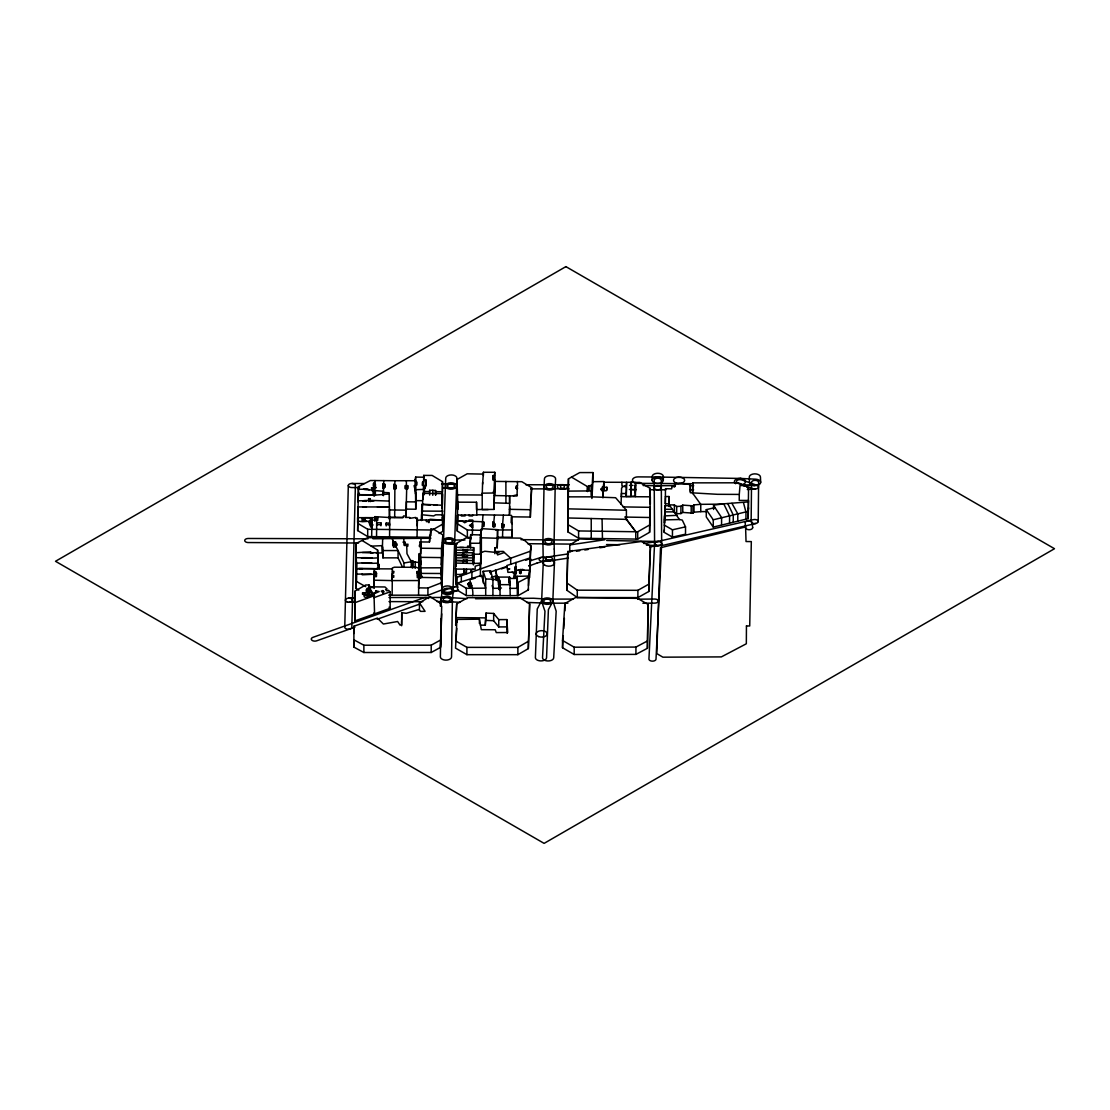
<?xml version="1.0" encoding="UTF-8"?>
<svg xmlns="http://www.w3.org/2000/svg" width="1110" height="1110" viewBox="0 0 1110 1110"><rect width="100%" height="100%" fill="white"/><g stroke="black" fill="none" stroke-linecap="round" stroke-linejoin="round"><path stroke-width="1.5" d="M423.673 489.288L423.673 479.7L425.754 479.714L425.81 485.112L425.144 488.081L424.339 488.039L424.339 491.522L429.598 491.591L429.653 490.301L432.789 490.301L432.761 495.296M664.501 519.855L665.015 505.771L669.829 505.716L679.486 519.535L682.275 520.077L685.522 526.861L685.522 534.16L672.452 537.101L664.21 532.356L664.501 519.855L679.486 519.535M493.631 526.834L493.631 523.92L494.769 523.809L494.56 526.598L492.798 526.542L492.812 522.102L493.742 522.158L493.742 526.542M721.583 524.822L721.583 517.51L714.993 507.603L706.279 509.643L706.279 516.941L713.258 527.083L748.182 518.661L748.542 488.719L745.518 485.667L740.023 485.5L739.274 494.422L717.462 494.311L690.392 492.743L690.309 484.584L679.917 483.363L674.672 483.974L674.672 486.458L671.869 486.915L671.675 488.83L665.459 488.705L665.334 503.871L668.969 503.815L669.191 506.646M417.318 521.228L417.318 518.314L415.778 518.37L415.709 517.454L409.715 518.356L409.715 517.454L405.344 517.385L405.733 516.025L403.568 515.942L402.972 517.635L390.637 517.621L389.721 518.231L389.582 536.851L428.724 537.282M442.279 507.867L442.502 494.463M457.278 531.038L457.639 502.164L476.537 502.233L476.842 515.04L457.598 515.054L457.278 531.038L467.352 537.295L470.682 537.629M497.349 537.254L512.043 537.268L512.112 516.469L511.127 515.262L476.953 514.749M441.711 613.83L440.476 647.394L431.207 652.486L363.872 652.513L353.854 647.102L353.937 626.207L377.386 618.104L383.38 624.028L397.616 621.503L400.03 625.083L401.584 624.791L401.626 620.809M389.582 536.851L367.688 536.574L357.656 530.58L358.447 486.666L370.379 480.533L394.896 480.727L394.869 488.608M405.372 485.597L405.358 488.775L407.55 488.872L407.689 485.653L405.372 485.597L405.372 488.511M419.275 553.654L419.219 569.86L419.275 553.654L420.704 553.626L421.009 538.197L430.916 538.183M441.239 579.365L441.475 557.608L420.648 557.331L420.593 577.935M402.708 517.454L389.499 517.26L389.138 492.729L383.2 492.479L383.2 495.407M739.274 494.422L739.232 500.416L748.542 500.457L748.182 518.661M441.183 599.483L441.114 606.005M452.353 601.398L452.367 599.525M480.339 576.506L480.824 552.641L484.82 551.254L498.723 552.738L498.681 551.559L494.658 551.531L494.838 547.882L497.238 547.369L497.585 537.864L520.59 538.128L524.863 540.639L531.218 546.175L530.261 558.566L525.779 560.259M654.248 487.776L654.581 543.595M661.324 487.845A3.538 2.04 0 0 1 655.941 489.538A3.538 2.04 0 0 1 656.093 486A3.538 2.04 0 0 1 661.324 487.845L661.657 543.47M418.595 595.154L392.149 595.196L392.371 567.945L394.383 567.196L416.375 567.321L418.789 568.362L418.595 595.154L427.919 595.307L441.933 589.868L441.419 567.793L420.371 567.862L420.995 576.145L422.091 576.159L421.842 577.45L418.886 577.533L418.595 587.856L427.919 588.009L441.933 582.57M440.989 618.991L440.379 656.842A5.592 3.233 0 0 0 445.873 660.117A5.592 3.233 0 0 0 451.548 656.953L452.353 601.398M516.511 485.833L515.789 488.303L517.288 488.303L516.511 485.833L516.511 488.747M626.401 520.09L626.401 510.239L615.62 497.724L591.755 496.85L591.81 490.897L568.264 491.106L567.779 531.829L578.587 538.239L637.695 539.099L649.6 532.3L650.113 507.325L623.043 506.909M635.475 491.48L635.586 482.462L631.229 482.309L603.854 482.253L603.216 491.258M403.998 567.39L403.998 563.006L398.06 550.56L396.131 546.883L394.286 546.828L394.314 544.51L392.662 544.538L393.231 541.028L391.844 537.878L367.604 537.684L356.144 543.428L356.13 588.591L358.863 590.118M422.258 511.988L422.216 515.165L422.91 493.339L442.377 493.589L442.044 508.38M442.377 504.537L442.502 481.685L432.123 475.427L423.729 475.399L423.645 482.045L422.619 482.004L422.369 485.403L423.576 485.417L423.479 494.116M394.869 488.775L393.814 488.844L393.897 484.321L396.27 485.514L396.048 488.622L394.869 488.775L394.688 517.468M401.654 625.749L401.737 612.678L406.246 613.303L418.942 609.529L420.468 611.374L425.088 611.346L419.455 602.883L429.917 596.597L440.323 603.188L441.711 606.532L440.476 647.394M420.745 541.944L420.648 548.215L441.475 548.479L442.904 534.909L433.455 529.151L430.916 529.068L429.32 542.027L420.745 541.944L420.371 575.16M420.648 564.643L420.704 560.925L419.275 560.952M356.13 588.591L356.587 563.172L355.713 552.725L370.809 551.85L370.462 552.711L377.816 552.697L377.775 565.961M369.117 489.774L367.216 488.761C357.364 489.163 369.977 490.162 373.182 489.926L373.085 494.783L358.086 494.671L358.086 501.97L358.447 493.964L359.446 493.228M372.322 557.858C350.899 557.164 365.634 558.843 377.913 557.844M373.945 500.86L370.49 501.29L370.546 500.374L389.041 501.068M389.471 519.646L389.527 508.907M592.893 482.42L592.893 472.569L579.725 472.583L568.445 478.84L567.862 513.292M568.264 507.534L568.445 478.84M665.334 503.871L665.431 497.585M374.889 480.547L375.388 487.498L374.514 487.581L374.125 496.337M456.057 565.184L456.182 547.396L467.296 547.521L467.615 546.092L470.002 546.106L470.682 538.294L465.992 537.92L456.141 543.553L455.461 568.695L456.224 569.069C455.669 571.858 456.404 598.068 457.223 577.242L530.261 551.254L531.218 546.175M647.408 648.295L648.06 604.423L637.542 598.346L575.632 597.527L564.879 603.507L562.52 640.442L562.52 647.74L574.189 654.498L635.933 654.387L647.408 648.295L648.06 604.423M649.6 532.3L649.738 517.496L624.736 517.052M649.738 524.794L650.293 496.808L621.322 496.683L621.031 504.412M652.125 480.214L652.194 476.481A5.592 3.233 0 0 1 657.841 473.29A5.592 3.233 0 0 1 663.364 476.537L663.308 480.283A5.592 3.233 0 0 1 654.872 483.03A5.592 3.233 0 0 1 654.969 477.439A5.592 3.233 0 0 1 663.308 480.283M758.213 521.561L758.616 482.434A3.538 2.04 0 0 0 755.175 480.339A3.538 2.04 0 0 0 751.539 482.323L751.137 521.52A3.538 2.04 0 0 0 755.105 523.559A3.538 2.04 0 0 0 758.102 521.02A3.538 2.04 0 0 0 753.357 519.646L657.675 541.5M352.494 600.69L355.394 485.569A3.538 2.04 0 0 0 351.939 483.474A3.538 2.04 0 0 0 348.318 485.486L344.752 627.164A3.538 2.04 0 0 0 348.249 629.245A3.538 2.04 0 0 0 351.828 627.233L352.494 600.704M357.656 530.58L357.975 509.656M364.815 520.632L364.815 517.704L371.808 517.76L370.587 518.287L370.532 521.131L362.609 521.7L357.642 521.117L357.573 517.676L374.75 517.662L374.791 516.649L389.388 517.51M382.673 546.939L382.908 557.858L398.06 557.858L402.514 567.196M382.7 538.017L382.228 552.946L376.318 553.016M377.386 568.819C368.562 568.14 339.84 568.695 377.386 568.819L377.456 567.376L378.898 567.293L379.079 564.463L377.539 564.435L377.775 563.048C371.642 563.825 349.941 562.52 371.878 563.089M406.69 488.775L405.927 517.454L406.371 509.129L415.723 509.212L416 493.339L414.058 485.653L415.39 485.556L415.653 480.727L394.896 480.727M415.723 509.212L415.473 485.361L416.5 485.25L416.611 481.962L415.39 481.906L415.334 479.353L415.39 488.483M442.502 481.685L442.377 491.758L435.564 491.675L435.564 494.866M530.622 504.176L531.635 487.678L521.853 481.698L494.769 481.407L494.408 495.546L517.024 496.004L517.288 488.303M390.151 591.824L374.569 597.43L369.103 586.829L384.976 586.968L387.113 588.98L385.572 589.59L386.904 590.881L388.514 590.284L390.151 591.824L390.151 608.252L354.936 620.92L355.2 590.95L365.745 584.984L369.103 585.012L370.296 587.176L370.296 592.157M354.936 620.92L355.2 590.95M376.54 536.643L376.748 520.09L377.761 517.413L377.761 520.326M374.139 588.328L374.237 572.038L375.943 572.052L376.498 573.135L375.818 576.118L374.25 576.187L374.139 580.211L392.149 580.599L392.219 577.269L393.759 577.242L393.772 575.59L392.246 575.258L392.302 573.024L393.648 573.093L393.939 571.442L392.329 571.234M745.518 485.667L738.247 482.808L692.793 482.864L692.557 493.062L700.757 504.342L700.757 511.641L694 512.182L692.945 513.139L682.761 512.432L680.929 513.569L676.684 513.75L674.38 512.307L674.38 504.994L669.066 504.828L668.969 496.517L665.334 496.572M692.709 493.562L692.793 482.864M371.239 574.148L362.221 574.037L362.179 574.813L374.361 574.203L374.139 587.509L370.31 587.454M383.727 480.575L383.644 488.414M411.297 567.585L411.297 561.743L406.981 553.71L406.718 545.496L404.373 545.468L404.442 542.471L402.972 542.124L404.983 542.166L404.983 545.079M566.988 583.041L567.751 551.517L641.233 541.513L650.488 546.134L648.795 591.491L637.889 597.61L577.269 597.499L566.988 590.34L566.988 583.041L577.269 590.187L637.889 590.312L648.795 584.193L650.488 546.134M566.988 590.34L567.751 551.517M382.894 484.029L382.797 487.637L384.601 487.581L384.892 484.321L382.894 484.029L382.894 488.4M650.293 496.808L650.293 504.12L650.224 488.386L639.818 482.42L635.586 482.462L635.406 495.962L630.882 496.378L631.229 482.309L630.882 496.378L626.304 496.406L626.581 482.281L626.401 485.667L624.777 485.68L624.486 486.624L626.442 486.679L626.151 496.517M389.499 517.26L389.527 516.219M635.544 485.348L634.809 487.123L635.35 496.6M445.415 485.93L441.849 589.021M456.598 486.055L453.019 589.299A5.592 3.233 0 0 1 445.249 592.143A5.592 3.233 0 0 1 443.362 586.954A5.592 3.233 0 0 1 452.45 587.745A15.582 8.991 0 0 1 453.255 591.228M603.021 497.28L603.257 489.885L601.079 489.843L603.216 486.874M512.112 523.767L511.127 522.56L511.349 516.816L530.344 517.038L530.497 504.772M530.344 517.038L531.635 487.678M748.501 509.185L748.542 507.756M383.56 487.595L383.436 495.657M457.112 479.464L457.639 509.462L457.112 479.464L467.185 473.803L483.391 474.095M497.238 548.09L497.558 529.65L482.475 528.707L481.005 529.484L480.339 537.781L480.339 554.209L481.365 554.681M480.352 625.138L485.292 625.18L486.027 613.081L493.659 613.442L498.751 619.616L506.798 619.588L507.728 632.506L496.267 632.589L495.213 629.759L481.31 629.661L479.409 619.186L456.904 619.422L455.544 648.129L466.908 654.664L517.884 654.678L528.332 648.601L529.637 603.84L520.174 597.957L467.685 597.693L456.696 603.909L455.697 624.902L456.696 603.909M528.332 648.601L529.637 603.84M421.564 520.562L421.814 504.495M421.62 520.382L421.814 515.442M439.102 533.48L443.14 531.177L442.848 514.86L435.744 514.804L433.635 515.942L421.564 514.721L421.62 519.952L417.18 520.243L417.318 518.314M442.654 527.458L442.044 505.258L422.216 504.217M482.628 482.295L482.212 495.004L457.639 494.866M587.356 490.911L587.509 486.624L592.227 484.848L592.893 472.569M368.922 592.823L368.922 589.507L366.48 589.549L366.48 591.214L371.406 591.089L371.406 596.07M463.536 547.48L459.79 547.438M515.748 568.972L514.735 569.083L514.873 567.196L516.081 567.141L515.207 572.052L507.908 572.344L506.965 565.49L528.984 558.274L530.552 558.857L529.692 570.193L521.034 570.193L520.812 572.843L519.702 572.843L519.646 570.096L516.317 570.193L516.15 572.968L514.61 573.856L514.471 577.283L517.218 578.393L517.26 581.807M621.322 496.683L621.586 488.081L623.431 486.208L621.975 486.083L621.877 482.267M482.739 526.529L482.711 521.769L457.237 520.743L457.278 523.74L467.352 529.997L481.906 530.303L483.003 514.846M530.552 558.857L528.54 585.553M541.638 601.051L543.262 562.867M552.808 601.218A5.592 3.233 0 0 0 544.552 598.304A5.592 3.233 0 0 0 544.316 603.882A5.592 3.233 0 0 0 552.808 601.218L554.445 563.075M602.924 497.877L603.216 490.897L606.393 490.689L606.879 487.262L603.354 487.373L603.354 491.744M371.406 591.089L371.364 592.143L367.577 592.13L367.535 597.735M435.564 491.675L435.606 490.509L432.789 490.301M355.713 560.023L356.144 543.428M468.975 520.798L469.058 520.007L472.749 520.077L472.347 534.867M498.445 584.901L498.445 577.089L509.615 577.089L508.893 581.973L509.934 581.917L510.184 595.654L466.297 595.584L457.528 590.326L457.528 583.027L481.449 575.396L485.694 588.147L466.297 588.286L457.528 583.027M368.631 498.612L368.798 500.818L370.157 500.776L370.254 498.709L368.631 498.612L368.631 501.54M417.11 525.862L417.388 520.243L417.027 537.198M455.974 563.075L473.137 563.478L473.692 547.646L467.296 547.521M366.369 500.707L366.342 501.318C358.322 501.096 365.967 500.055 368.756 500.665M374.583 488.511L374.722 483.183L373.584 483.238L373.446 485.722L374.639 485.722L374.472 491.064M473.692 554.944L473.498 562.77M567.779 531.829L568.154 517.981L626.401 519.355L635.752 531.718L635.752 539.03M664.21 532.356L664.349 529.747M362.373 521.02L362.387 517.732L362.235 519.147L364.871 519.189L364.815 517.704M362.471 552.586L373.043 552.905M371.67 536.505L371.961 520.132L376.748 520.09M654.581 543.456L648.934 659.062A3.538 2.04 0 0 0 652.402 661.144A3.538 2.04 0 0 0 656.01 659.146L661.657 543.595M476.537 502.233L476.537 509.546L494.006 509.421L494.713 479.922L493.339 479.853L493.215 475.469L494.505 475.496L494.769 472.291L483.391 472.277L482.628 484.113M494.006 509.421L494.408 495.546M493.631 523.92L494.491 515.012M496.781 552.766L497.571 554.931L504.356 552.502L510.697 558.261L510.697 564.102M456.057 639.901L456.793 628.371M502.636 528.193L502.108 523.823L501.914 526.861L503.496 526.778L503.815 524.489L502.608 524.364L503.357 515.151M562.52 647.74L563.297 635.669M563.741 628.76L564.393 618.409M412.656 567.571L412.656 561.729L419.219 562.562M374.237 572.038L374.458 568.847L392.357 568.889M542.915 541.611L544.025 486.943M554.084 541.86A5.592 3.233 0 0 0 545.884 538.877A5.592 3.233 0 0 0 545.523 544.469A5.592 3.233 0 0 0 554.084 541.86L555.194 486.735M480.339 569.194L480.394 563.172L473.137 563.478M591.921 498.515L592.893 481.685L603.951 481.56L603.354 487.373M376.692 525.627L376.692 522.713L380.924 522.865L380.785 524.697L376.651 524.697M395.521 546.661L395.646 542.041L392.912 541.458M445.429 485.847L445.734 478.105A5.592 3.233 0 0 1 451.437 474.941A5.592 3.233 0 0 1 456.904 478.23L456.585 486.138A5.592 3.233 0 0 1 447.996 488.705A5.592 3.233 0 0 1 448.44 483.127A5.592 3.233 0 0 1 456.585 486.138M665.015 505.771L664.501 523.198L664.501 515.9L677.058 515.331M433.691 505.119L436.952 505.147M493.215 491.896L494.505 491.924L494.769 488.719M412.656 561.729L412.74 560.703L410.672 560.578M430.264 505.036L422.147 504.495M528.54 578.241L529.692 570.193L529.692 577.491M470.002 542.457L470.682 534.645L481.005 534.964L480.339 543.262L470.598 543.248L470.002 542.457L470.002 547.147M404.983 542.166L404.789 544.219L407.994 544.233L407.772 546.231L406.676 546.245M502.83 526.764L502.539 537.212M421.009 538.197L403.568 537.92L404.442 545.385M423.729 477.231L415.653 477.078L415.334 479.353M442.099 591.241L441.197 599.275M453.255 591.616L452.353 599.733A5.592 3.233 0 0 1 443.639 602.175A5.592 3.233 0 0 1 444.333 596.597A5.592 3.233 0 0 1 452.353 599.733M482.739 522.144L483.849 522.102L483.419 526.459L482.559 526.445M509.337 515.151L509.643 506.327M515.942 562.395L515.581 577.477M371.975 524.073L371.864 526.015M518.301 570.207L522.644 569.361L524.1 570.249M389.485 526.029L389.485 523.101L386.238 523.018L386.058 524.655L389.596 524.711M473.54 550.158L462.828 549.658L462.801 550.976L467.49 551.254L467.463 550.144M463.314 560.009L463.245 561.23L467.268 561.729L466.852 559.912L463.314 560.009L463.314 562.923M372.488 489.898L371.364 487.984L374.472 488.15M603.951 485.944L603.854 489.565L603.854 482.253M472.499 595.598C474.025 593.6 470.432 578.726 471.32 586.663M469.128 515.026L469.003 515.845L472.485 515.97L472.832 515.137M473.387 564.948L473.498 555.472L467.726 555.333L467.546 556.512L466.256 556.498L462.44 555.943L462.648 554.181L463.619 554.237L463.619 557.164M513.916 578.421L514.61 573.856L512.057 572.177M485.292 625.18L486.027 613.081M463.619 554.237L467.726 555.333M383.2 492.479L383.436 491.272L374.125 490.495M370.587 525.585L371.808 525.058M388.694 517.635L389.721 518.231M517.218 578.393L509.323 578.476L508.796 580.655L509.615 580.738L509.795 583.638M461.566 515.068L461.316 515.97L465.09 515.928L465.062 515.026M480.283 564.601L475.163 566.239L475.191 569.208L473.082 569.194L470.529 570.859L471.916 571.983L471.916 579.281M366.536 521.076L362.387 520.632M541.902 600.149L537.24 608.974L535.395 657.619A5.592 3.233 0 0 0 540.889 660.908A5.592 3.233 0 0 0 546.564 657.731L548.395 609.612L552.544 602.119M674.38 504.994L676.684 506.451L680.929 506.257L682.761 505.119L692.945 505.841L694 504.883L700.757 504.342L719.585 504.148L748.501 501.887M569.763 544.913L579.684 538.933L604.839 539.751L569.763 544.913L569.763 552.225L572.593 550.505M455.544 640.831L466.908 647.352L517.884 647.38L528.332 641.303M567.779 524.517L578.587 530.941L637.695 531.787L649.6 525.002M421.62 519.952L442.654 520.16L443.14 523.878L432.359 529.997L367.688 529.276L357.656 523.282L357.642 521.117M362.221 540.57L371.267 546.148L382.228 545.634L382.908 557.858M472.61 527.625L472.61 524.697L471.625 524.17L469.461 525.391L472.485 527.25M517.357 582.819L528.388 577.047L528.36 576.076L517.26 576.326L517.357 595.598L518.148 595.612L528.388 589.826L528.36 576.076M353.854 647.102L353.854 639.804L363.872 645.215L431.207 645.188L440.476 640.082M562.52 640.442L574.189 647.199L635.933 647.074L647.408 640.997M489.732 572.26L506.701 566.475M537.06 563.075L543.997 561.16A3.538 2.04 0 0 0 544.968 557.775A3.538 2.04 0 0 0 539.224 558.649A3.538 2.04 0 0 0 542.943 561.313L549.311 560.938M530.039 560.814L541.181 557.414M537.046 563.075L528.86 566.017M354.936 627.192L316.683 640.817A3.538 2.04 0 0 1 311.813 640.151A3.538 2.04 0 0 1 312.978 637.334L423.687 597.86A3.538 2.04 0 0 1 428.557 598.526M374.014 612.789L374.569 613.858L374.014 594.53C371.767 594.571 363.872 600.121 363.913 595.501L370.088 594.377L367.535 594.419L367.577 592.13M457.223 577.242L455.988 576.95L456.127 574.383L460.525 574.55L466.089 572.76L466.464 569.139L456.224 569.069L455.988 584.248M501.47 568.903L506.091 567.238M354.936 602.674L374.569 595.612M473.082 578.865L475.413 578.019M377.22 619.241L419.844 604.034M382.825 590.589L381.229 591.158L382.589 592.435L384.199 591.852L382.825 590.589L382.825 593.878M457.14 585.886L445.915 589.66A3.538 2.04 0 0 0 444.611 592.449A3.538 2.04 0 0 0 449.453 593.198L457.473 590.52M491.231 577.45L496.517 575.729L495.421 569.929L497.585 578.005M748.182 511.363L713.258 519.785L706.279 509.643M513.472 495.657L517.163 494.783M756.007 523.434L664.293 545.079L658.563 545.565M664.21 525.058L672.452 529.803L685.522 526.861M423.479 489.413L416 489.69M468.475 586.246L468.475 583.333L469.558 583.111L469.558 586.024M403.998 563.006L411.297 561.743M547.938 556.956L568.514 553.848M549.963 560.869L568.417 558.053M469.28 587.037L469.28 582.667L470.723 582.445L471.32 583.749M576.437 551.24L579.781 550.74M584.79 550.005L588.134 549.505M599.816 547.785L604.839 547.05L599.802 546.883M471.75 585.525L469.585 585.844L467.615 584.151L468.475 583.333M499.5 589.521L499.986 581.626L498.445 577.089M657.259 541.555L643.689 543.484M649.794 546.841L658.979 545.51M713.577 509.476L713.577 505.106L723.762 503.885L729.561 515.817L729.561 523.115M515.748 576.27L514.735 576.381L515.456 574.467M491.98 579.697L497.766 579.184L500.055 588.3L492.923 588.314L492.132 585.483M483.183 582.819L483.183 571.317L490.537 570.707L492.923 579.184L492.923 595.612M428.904 522.727L428.904 519.813L430.444 519.286L442.654 520.16M417.193 574.772L417.193 571.525L418.609 571.442M507.714 569.624L509.809 568.903L507.381 568.819M743.478 485.667L754.592 484.959A3.538 2.04 0 0 1 758.449 487.401A3.538 2.04 0 0 1 753.232 488.761L738.081 483.391A3.538 2.04 0 0 1 736.971 480.561A3.538 2.04 0 0 1 741.841 479.922L756.729 485.209M747.321 489.538L755.369 489.01M542.221 557.248L548.59 556.873M420.787 541.819L419.746 541.86L420.19 545.274L419.372 545.218L419.413 546.578L420.912 546.606M362.665 562.923L356.587 563.172L356.532 581.46M498.681 551.559L503.219 551.392L504.356 552.502M348.762 598.123L354.936 597.915M349.164 602.203L355.353 601.995M494.006 492.993L482.212 493.173L482.212 509.601L488.178 509.573M356.532 574.161L362.221 574.037M422.799 601.689L389 601.606M549.505 484.792L525.793 484.737M549.714 488.886L530.691 488.872M547.119 599.095L573.135 599.095M547.327 603.174L567.918 603.174M358.003 500.818L362.692 500.749M356.615 568.708L362.609 568.611M358.405 489.288L363.372 489.219M600.788 488.899L603.951 488.858M389.124 494.019L374.028 495.199L358.086 494.671M700.757 511.641L705.891 511.585M495.629 529.969L512.043 529.956L512.043 537.268M367.979 538.822L248.168 538.475A3.538 2.04 0 0 0 244.727 540.57A3.538 2.04 0 0 0 248.362 542.554L358.53 543.012M372.988 538.766L430.097 538.253M637.695 599.192L654.636 599.039A3.538 2.04 0 0 1 658.23 601.037A3.538 2.04 0 0 1 654.761 603.119L642.87 603.229M549.547 484.792L560.841 484.695A3.538 2.04 0 0 1 564.435 486.707A3.538 2.04 0 0 1 560.952 488.775L549.672 488.886M657.731 485.75L675.449 485.597M657.828 489.829L665.861 489.774M464.979 539.973L453.31 540.071L450.882 539.183M457.167 544.122L452.353 544.164L447.08 542.623A3.538 2.04 0 0 1 446.844 539.28A3.538 2.04 0 0 1 452.367 540.306A3.538 2.04 0 0 1 448.787 542.943L442.432 542.748M475.538 598.762L533.508 598.248L547.66 599.109M526.653 602.397L546.786 603.16M510.184 588.356L517.357 588.3L517.26 576.326M510.184 595.654L517.357 595.598M520.951 539.654L578.088 540.098M527.777 543.706L572.885 544.122M498.445 588.036L501.47 588.023M369.783 524.988L373.099 524.975M493.659 613.442L493.659 620.74L498.751 626.928L506.798 626.9L507.256 633.352M377.428 507.006L389.596 506.965L357.878 506.937L357.878 514.235M392.149 580.599L418.595 580.558L418.678 577.477L417.291 577.63L417.207 575.521L418.734 575.577L418.789 573.523L417.318 573.495L417.193 571.525M591.755 496.85L567.862 496.864L568.154 525.28M405.927 510.142L389.499 509.948M480.339 537.781L497.238 538.239M382.908 550.56L398.06 550.56L398.06 557.858M456.279 552.752L473.387 552.752M665.029 509.31L672.285 509.323M472.222 554.209L480.339 554.209M456.057 557.886L473.526 557.914L473.526 563.755M370.296 587.176L366.994 588.425L368.922 589.507M657.758 477.022L740.661 478.452M457.292 484.085L451.298 483.96M372.71 487.665L376.096 487.665M457.154 488.178L450.729 488.025M674.547 511.89L664.821 511.863L664.821 519.161M403.568 537.92L391.844 537.878M646.436 545.121L657.8 545.565M446.803 597.457L389 597.513M436.896 601.509L446.761 601.551M441.183 573.495L420.801 573.398L420.801 577.783M510.184 584.692L500.055 584.651L499.5 581.696M657.786 477.022L638.097 476.884A5.592 3.233 0 0 0 632.45 480.075A5.592 3.233 0 0 0 637.972 483.336L692.751 483.71M351.884 483.474L364.274 483.544M359.557 487.595L351.815 487.554A3.538 2.04 0 0 1 348.318 485.486M366.425 506.951L362.595 506.937M421.564 511.072L442.848 511.197M456.03 555.333L462.398 555.388L456.03 555.333L455.974 565.989M416 500.638L422.05 500.679M569.222 484.792L564.046 484.751A11.433 6.604 0 0 0 559.634 484.834A3.538 2.04 0 0 0 557.359 486.679A3.538 2.04 0 0 0 559.454 488.608A11.433 6.604 0 0 0 563.894 488.83M629.509 485.375L632.95 485.417M441.572 483.849L451.076 483.946M563.935 488.83L569.097 488.886M629.37 489.468L636.266 489.538M443.043 487.956L450.938 488.039M415.723 501.914L406.371 501.831L406.371 509.129M467.241 560.508L473.387 560.564M473.082 569.194L466.464 569.139L466.464 573.523M515.581 570.179L516.317 570.193L516.317 573.107M455.697 617.604L485.292 617.881M690.392 485.708L693.708 485.75M690.309 489.801L693.625 489.829M530.344 509.74L509.337 509.31M456.196 550.102L462.898 550.185M606.684 540.473L658.438 541.5M606.518 544.566L619.921 544.732M643.078 485.528L657.869 485.75M649.475 489.718L657.689 489.829M421.842 577.45L441.322 577.783L441.933 589.868M483.183 571.317L485.694 579.018L492.923 579.184M388.736 595.126L392.149 595.196M568.154 508.852L626.401 510.239M457.237 520.743L461.857 520.84L464.715 522.755L467.074 521.464L466.103 520.895M394.286 546.148L397.047 545.357L397.116 544.011L395.521 543.733M455.808 560.481L463.217 560.689L455.808 560.481L455.808 566.322M517.593 488.788L517.232 485.847L517.232 488.775M626.151 493.603L621.447 493.464L621.447 496.378M442.821 538.655L449.175 538.863M494.408 502.844L509.601 503.357L509.601 496.059L509.643 513.625M635.586 489.774L631.229 489.607L631.229 482.309M362.248 557.886L355.949 557.636L355.949 564.935M740.425 478.438L755.549 479.173A5.592 3.233 0 0 1 760.655 482.531A5.592 3.233 0 0 1 755.008 485.611A5.592 3.233 0 0 1 749.486 482.462L749.278 477.161A5.592 3.233 0 0 1 754.731 473.859A5.592 3.233 0 0 1 760.447 477.009L760.669 482.309M742.854 485.028L754.62 485.597M486.027 620.379L493.659 620.74M467.144 598.637L447.163 597.471M460.123 602.341L446.387 601.537M528.984 565.573L530.552 566.155M456.224 576.367L455.461 575.993L455.461 568.695M356.13 581.293L365.69 586.649M571.4 477.064L587.509 486.624L587.509 491.55M371.267 546.148L377.608 550.06L377.913 565.143L377.608 550.06M389.027 607.198L390.151 608.252M459.956 574.536L461.33 575.854L461.33 581.696M625.749 518.384L635.752 531.718M460.525 574.55L461.33 575.854M713.577 505.106L714.993 507.603M731.934 503.357L737.789 513.833L737.789 521.131M727.799 503.621L733.252 515.012L733.252 522.31M552.697 600.468L556.165 611.166L553.696 657.869A5.592 3.233 0 0 1 547.882 660.963A5.592 3.233 0 0 1 542.526 657.606L544.968 611.249L541.749 601.787M428.904 519.813L429.07 521.7L426.379 521.631L426.323 520.146M495.421 577.228L496.281 580.461M469.974 579.6L470.723 586.829M743.464 502.622L745.948 512.057L745.948 519.355M442.252 517.69L442.848 522.158M517.385 481.476L517.593 485.861M464.091 573.273L463.897 569.125L463.897 573.509M441.225 582.223L441.322 585.081M602.064 518.745L602.452 538.6M528.36 588.855L528.388 589.826M456.279 560.05L456.141 543.553M406.343 480.824L406.468 488.511M554.084 541.694L554.251 549.02M542.901 541.777L543.276 563.006M555.194 486.804L555.611 478.993A5.592 3.233 0 0 0 550.227 475.663A5.592 3.233 0 0 0 544.441 478.771L544.025 486.874M554.445 562.937L554.251 549.034M480.949 563.838L480.824 552.641M665.015 513.07L665.029 516.608M661.324 487.789L661.255 480.241A3.538 2.04 0 0 0 657.703 478.202A3.538 2.04 0 0 0 654.178 480.255L654.248 487.789M591.228 518.509L591.255 538.641M505.882 481.393L505.938 503.232M713.258 519.785L713.258 527.083M694 504.883L694 512.182M692.945 505.841L692.945 513.139M691.197 505.882L691.197 513.195M690.309 484.584L690.309 491.883M682.761 505.119L682.761 512.432M680.929 506.257L680.929 513.569M676.684 506.451L676.684 513.75M674.672 483.974L674.672 486.888M672.452 529.803L672.452 537.101M668.969 496.517L668.969 503.815M650.224 488.386L650.224 495.698M650.113 507.325L650.113 514.624M648.795 584.193L648.795 591.491M637.889 590.312L637.889 597.61M637.695 531.787L637.695 539.099M635.933 647.074L635.933 654.387M634.865 485.375L634.809 491.508M606.879 487.262L606.879 490.19M602.286 486.985L602.286 491.369M592.227 484.848L592.227 496.35M591.81 490.897L591.81 497.46M591.117 485.611L591.117 495.462M589.16 485.556L589.16 490.495M578.587 530.941L578.587 538.239M577.269 590.187L577.269 597.499M574.189 647.199L574.189 654.498M564.879 603.507L564.879 610.819M530.261 551.254L530.261 558.566M530.136 558.427L530.136 565.739M521.034 570.193L521.034 573.107M520.396 569.375L520.396 573.759M519.646 570.096L519.646 573.024M518.148 582.833L518.148 595.612M517.884 647.38L517.884 654.678M516.081 567.141L516.081 570.068M515.207 572.052L515.207 577.894M514.873 567.196L514.873 570.124M514.804 573.343L514.804 577.727M514.61 573.856L514.61 578.227M509.615 577.089L509.795 583.125M509.323 578.476L509.323 582.861M508.977 579.961L508.977 583.083M506.798 619.588L506.798 626.9M503.815 524.489L503.815 527.417M502.108 523.823L502.108 528.207M499.986 581.626L500.055 595.598M499.708 580.155L499.708 589.535M498.973 580.197L498.973 589.59M498.751 619.616L498.751 626.928M497.558 529.65L497.558 539.502M496.517 575.729L496.517 580.114M494.838 547.882L494.838 553.723M494.769 472.291L494.713 494.713M494.769 523.809L494.769 526.723M494.505 475.496L494.505 491.924M493.215 475.469L493.215 480.408M492.812 522.102L492.812 526.487M490.537 570.707L490.537 573.995M485.694 579.018L485.694 595.446M483.849 522.102L483.849 526.487M483.391 472.277L483.391 475.552M481.365 538.253L481.365 553.03M481.005 529.484L481.005 536.061M479.409 619.186L479.409 623.556M473.692 547.646L473.54 557.47M471.625 524.17L471.625 527.083M470.848 583.777L470.848 586.69M470.682 534.645L470.682 539.335M470.598 543.248L470.598 547.952M467.352 529.997L467.352 537.295M466.852 559.912L466.852 562.825M466.908 647.352L466.908 654.664M466.602 549.63L466.602 552.544M466.297 588.286L466.297 595.584M462.648 554.181L462.648 557.109M457.598 515.054L457.598 522.366M456.904 619.422L456.904 622.349M443.14 523.878L443.14 531.177M442.904 534.909L442.904 551.337L441.475 564.907L441.475 548.479M441.419 567.793L441.419 575.091M440.323 603.188L440.323 606.115M435.606 490.509L435.606 495.296M431.207 645.188L431.207 652.486M430.916 529.068L430.916 535.63M429.653 490.301L429.653 495.102M429.681 535.256L429.681 541.819M427.919 588.009L427.919 595.307M425.754 479.714L425.754 486.097M425.185 485.223L425.185 488.414M424.339 488.039L424.339 494.713M423.729 475.399L423.729 478.59M422.91 493.339L422.91 499.597M422.619 482.004L422.619 485.139M419.455 602.883L419.455 610.181M418.789 568.362L418.734 583.693M416.611 481.962L416.611 485.084M415.653 477.078L415.653 481.768M415.473 485.361L415.473 490.065M415.362 489.066L415.362 493.77M415.223 561.702L415.182 568.32M412.74 560.703L412.74 568.001M407.689 485.653L407.689 488.566M401.737 612.678L401.737 619.977M396.27 485.514L396.27 488.442M395.646 542.041L395.646 546.425M395.049 541.916L395.049 546.3M393.897 484.321L393.897 488.705M393.772 542.055L393.772 546.439M393.564 541.444L393.564 547.285M393.231 541.028L393.231 545.412M392.94 541.264L392.912 545.842M392.246 575.258L392.246 578.504M386.238 523.018L386.238 525.946M384.892 484.321L384.892 487.248M380.924 522.865L380.924 525.779M379.079 564.463L379.079 568.833M376.498 573.135L376.498 576.367M376.276 516.663L376.276 521.048M375.943 572.052L375.943 576.923M375.846 572.954L375.846 576.201M375.444 484.099L375.444 488.483M375.36 491.05L375.36 495.421M375.069 490.731L375.069 495.115M374.889 484.917L374.889 487.845M374.791 516.649L374.791 521.034M374.75 517.662L374.75 520.59M374.458 568.847L374.458 576.964M373.848 490.717L373.848 495.088M374.014 594.53L374.014 597.846M373.584 483.238L373.584 487.623M372.419 488.081L372.419 490.995M371.961 487.678L371.961 490.592M371.808 517.76L371.975 527L372.058 522.699L369.158 522.505L369.394 521.103L369.394 524.031M371.711 518.217L371.711 525.516M371.448 524.114L371.448 527.028M370.587 518.287L370.532 526.972M370.254 498.709L370.254 501.637M369.436 591.214L369.436 596.181M369.103 585.012L369.131 592.157M367.688 529.276L367.688 536.574M366.48 589.549L366.48 592.865M363.872 645.215L363.872 652.513M358.447 486.666L358.405 496.586M353.937 626.207L353.937 633.505M735.694 483.738A5.592 3.233 0 0 1 736.416 479.159A5.592 3.233 0 0 1 744.324 479.631A5.592 3.233 0 0 1 743.395 484.196M458.513 589.993A3.538 2.04 0 0 1 453.546 590.367A3.538 2.04 0 0 1 452.894 587.509A3.538 2.04 0 0 1 457.847 587.135M442.099 591.63A15.582 8.991 0 0 1 442.141 588.12M375.735 590.839L375.721 592.254L373.57 593.004L374.001 593.85L379.162 591.547L375.735 590.839M746.447 625.929L746.336 643.772L721.375 656.898L662.864 657.175L656.745 653.568L660.505 547.743L745.587 526.931L746.031 541.541L751.317 541.583L749.722 625.985L746.447 625.929M365.245 592.74L365.19 594.294L362.498 594.294L362.554 592.74L365.245 592.74M565.892 266.622L55.5 561.285L544.108 843.378L1054.5 548.715L565.892 266.622M752.663 527.555L752.247 522.782A3.538 2.04 0 0 0 748.542 520.84A3.538 2.04 0 0 0 745.185 522.99L745.587 527.763A3.538 2.04 0 0 0 749.305 529.706A3.538 2.04 0 0 0 752.663 527.555M656.079 545.204A3.538 2.04 0 0 0 661.643 543.72A3.538 2.04 0 0 0 656.634 541.68A3.538 2.04 0 0 0 656.079 545.204M347.139 601.925A3.538 2.04 0 0 0 352.508 600.205A3.538 2.04 0 0 0 347.25 598.373A3.538 2.04 0 0 0 347.139 601.925M444.985 601.273A3.538 2.04 0 0 0 450.313 599.511A3.538 2.04 0 0 0 445.027 597.735A3.538 2.04 0 0 0 444.985 601.273M546.384 560.314A3.538 2.04 0 0 0 552.336 559.495A3.538 2.04 0 0 0 548.132 556.915A3.538 2.04 0 0 0 546.384 560.314M446.067 543.65A5.592 3.233 0 0 0 454.573 540.986A5.592 3.233 0 0 0 446.317 538.072A5.592 3.233 0 0 0 446.067 543.65M562.146 488.525A3.538 2.04 0 0 0 567.529 486.846A3.538 2.04 0 0 0 562.312 484.987A3.538 2.04 0 0 0 562.146 488.525M546.869 488.136A3.538 2.04 0 0 0 552.919 487.567A3.538 2.04 0 0 0 549.048 484.82A3.538 2.04 0 0 0 546.869 488.136M545.218 488.83A5.592 3.233 0 0 0 554.792 488.039A5.592 3.233 0 0 0 548.812 483.641A5.592 3.233 0 0 0 545.218 488.83M443.473 593.559A5.592 3.233 0 0 0 452.963 592.476A5.592 3.233 0 0 0 446.595 588.258A5.592 3.233 0 0 0 443.473 593.559M546.675 543.484A3.538 2.04 0 0 0 552.031 541.763A3.538 2.04 0 0 0 546.772 539.946A3.538 2.04 0 0 0 546.675 543.484M676.254 483.1A5.592 3.233 0 0 0 684.676 480.339A5.592 3.233 0 0 0 676.323 477.522A5.592 3.233 0 0 0 676.254 483.1M545.093 602.758A3.538 2.04 0 0 0 550.74 601.384A3.538 2.04 0 0 0 545.842 599.247A3.538 2.04 0 0 0 545.093 602.758M544.469 564.962A5.592 3.233 0 0 0 554.043 564.171A5.592 3.233 0 0 0 548.076 559.773A5.592 3.233 0 0 0 544.469 564.962M449.189 487.748A3.538 2.04 0 0 0 454.545 486.027A3.538 2.04 0 0 0 449.3 484.21A3.538 2.04 0 0 0 449.189 487.748M538.738 636.627A5.592 3.233 0 0 0 547.244 633.963A5.592 3.233 0 0 0 539.002 631.035A5.592 3.233 0 0 0 538.738 636.627"/></g></svg>
